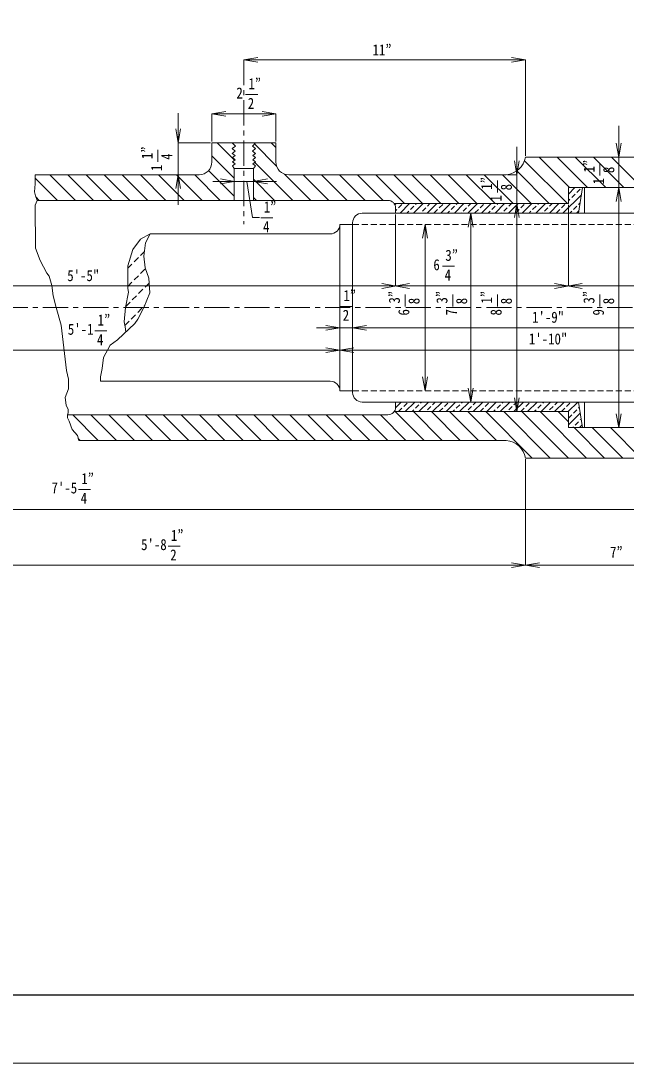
# Model space of a CAD drawing. Units: millimetres, scale not verified. Extents: x -4089 to 4089, y -2931 to 2931.
# Drawn here: x -528 to 673, y -2931 to -863 of the extents above; entities that cross this region are included whole.
import ezdxf
from ezdxf.enums import TextEntityAlignment as Align

# ---------------------------------------------------------------- set-up
doc = ezdxf.new("R2010")
doc.units = ezdxf.units.MM
doc.header["$LTSCALE"] = 10
doc.linetypes.add('CHAIN1', pattern=[8, 5, -1, 1, -1])
doc.linetypes.add('DASHED1', pattern=[1.8, 1.2, -0.6])
for name, color, linetype, lineweight in [('0-0_0', 3, 'Continuous', 18), ('0-1_芯', 4, 'CHAIN1', 18), ('0-2_寸法', 2, 'Continuous', 18), ('0-F', 3, 'Continuous', 25)]:
    doc.layers.add(name, color=color, linetype=linetype, lineweight=lineweight)
doc.styles.add('ＭＳ ゴシック', font='')
doc.styles.get('ＭＳ ゴシック').set_extended_font_data('MS Gothic')

msp = doc.modelspace()

# ---------------------------------------------------------------- linework, layer by layer
at = {"layer": '0-0_0'}
for p, q in [((-22.2, -1104.6), (-149.2, -1104.6)), ((-149.2, -1104.6), (-149.2, -1142.7)), ((-104.55, -1139.15), (-139.09, -1104.6)), ((-20.78, -1151.07), (-64.88, -1106.97)), ((-22.2, -1113.73), (-31.33, -1104.6)), ((-22.2, -1104.6), (-22.2, -1142.7)), ((-104.75, -1174.87), (-149.2, -1130.42)), ((790.6, -1133.18), (473.1, -1133.18)), ((560.46, -1193.5), (500.14, -1133.18)), ((596.39, -1193.5), (536.06, -1133.18)), ((632.31, -1193.5), (571.98, -1133.18)), ((668.23, -1193.5), (607.9, -1133.18)), ((704.15, -1193.5), (643.82, -1133.18)), ((-104.75, -1155.4), (-104.75, -1218.9)), ((-104.75, -1155.4), (-66.65, -1155.4)), ((-66.65, -1155.4), (-66.65, -1218.9)), ((11.13, -1218.9), (-64.3, -1143.48)), ((556.29, -1225.25), (471.22, -1140.17)), ((-174.6, -1168.1), (-499.96, -1168.1)), ((-455.85, -1218.9), (-499.96, -1174.78)), ((-419.92, -1218.9), (-470.72, -1168.1)), ((-384, -1218.9), (-434.8, -1168.1)), ((-348.08, -1218.9), (-398.88, -1168.1)), ((-312.16, -1218.9), (-362.96, -1168.1)), ((-276.24, -1218.9), (-327.04, -1168.1)), ((-240.32, -1218.9), (-291.12, -1168.1)), ((-204.4, -1218.9), (-255.2, -1168.1)), ((-168.48, -1218.9), (-219.28, -1168.1)), ((-132.56, -1218.9), (-183.36, -1168.1)), ((-104.75, -1210.79), (-155.78, -1159.76)), ((-24.79, -1218.9), (-66.65, -1177.05)), ((47.05, -1218.9), (-5.17, -1166.68)), ((435, -1168.1), (3.2, -1168.1)), ((82.97, -1218.9), (32.17, -1168.1)), ((118.89, -1218.9), (68.09, -1168.1)), ((154.81, -1218.9), (104.01, -1168.1)), ((190.73, -1218.9), (139.93, -1168.1)), ((233, -1225.25), (175.85, -1168.1)), ((268.93, -1225.25), (211.78, -1168.1)), ((304.85, -1225.25), (247.7, -1168.1)), ((340.77, -1225.25), (283.62, -1168.1)), ((376.69, -1225.25), (319.54, -1168.1)), ((412.61, -1225.25), (355.46, -1168.1)), ((448.53, -1225.25), (391.38, -1168.1)), ((484.45, -1225.25), (427.3, -1168.1)), ((520.37, -1225.25), (455.64, -1160.52)), ((558.31, -1193.5), (1091.71, -1193.5)), ((558.31, -1193.5), (558.31, -1225.25)), ((558.31, -1206.45), (571.26, -1193.5)), ((574.84, -1203.39), (581.58, -1196.66)), ((586.25, -1193.5), (578.22, -1244.28)), ((590.06, -1193.5), (590.06, -1244.28)), ((-491.77, -1218.9), (-498.57, -1212.1)), ((-496.25, -1218.9), (200.17, -1218.9)), ((-60.71, -1218.9), (-66.65, -1212.97)), ((547.43, -1244.28), (584.01, -1207.7)), ((558.31, -1219.92), (561.37, -1216.86)), ((564.74, -1213.49), (571.48, -1206.76)), ((212.55, -1225.25), (558.31, -1225.25)), ((213.92, -1227.56), (216.22, -1225.25)), ((215.41, -1234.14), (215.41, -1244.28)), ((215.41, -1239.53), (217.88, -1237.07)), ((221.25, -1233.7), (227.98, -1226.96)), ((224.14, -1244.28), (243.17, -1225.25)), ((237.61, -1244.28), (241.45, -1240.43)), ((244.82, -1237.07), (251.56, -1230.33)), ((251.08, -1244.28), (270.11, -1225.25)), ((254.92, -1226.96), (256.64, -1225.25)), ((268.39, -1240.43), (275.13, -1233.7)), ((278.02, -1244.28), (297.05, -1225.25)), ((278.5, -1230.33), (283.58, -1225.25)), ((291.97, -1243.8), (298.7, -1237.07)), ((302.07, -1233.7), (308.8, -1226.96)), ((304.96, -1244.28), (323.99, -1225.25)), ((318.43, -1244.28), (322.27, -1240.43)), ((325.64, -1237.07), (332.38, -1230.33)), ((331.9, -1244.28), (350.93, -1225.25)), ((335.75, -1226.96), (337.46, -1225.25)), ((349.22, -1240.43), (355.95, -1233.7)), ((358.84, -1244.28), (377.87, -1225.25)), ((359.32, -1230.33), (364.4, -1225.25)), ((372.79, -1243.8), (379.52, -1237.07)), ((382.89, -1233.7), (389.63, -1226.96)), ((385.79, -1244.28), (404.81, -1225.25)), ((399.26, -1244.28), (403.1, -1240.43)), ((406.46, -1237.07), (413.2, -1230.33)), ((412.73, -1244.28), (431.75, -1225.25)), ((416.57, -1226.96), (418.28, -1225.25)), ((430.04, -1240.43), (436.77, -1233.7)), ((439.67, -1244.28), (458.69, -1225.25)), ((440.14, -1230.33), (445.22, -1225.25)), ((453.61, -1243.8), (460.35, -1237.07)), ((463.71, -1233.7), (470.45, -1226.96)), ((466.61, -1244.28), (485.63, -1225.25)), ((480.08, -1244.28), (483.92, -1240.43)), ((487.29, -1237.07), (494.02, -1230.33)), ((493.55, -1244.28), (512.57, -1225.25)), ((497.39, -1226.96), (499.1, -1225.25)), ((510.86, -1240.43), (517.6, -1233.7)), ((520.49, -1244.28), (539.51, -1225.25)), ((520.96, -1230.33), (526.04, -1225.25)), ((534.43, -1243.8), (541.17, -1237.07)), ((544.54, -1233.7), (551.27, -1226.96)), ((560.9, -1244.28), (564.74, -1240.43)), ((568.11, -1237.07), (574.84, -1230.33)), ((574.37, -1244.28), (578.95, -1239.7)), ((578.21, -1226.96), (581.48, -1223.7)), ((1177.86, -1244.28), (149.16, -1244.28)), ((264.55, -1244.28), (265.03, -1243.8)), ((345.37, -1244.28), (345.85, -1243.8)), ((426.2, -1244.28), (426.67, -1243.8)), ((507.02, -1244.28), (507.49, -1243.8)), ((130.11, -1266.53), (104.71, -1266.53)), ((104.71, -1266.53), (104.71, -1596.73)), ((130.11, -1263.33), (130.11, -1599.93)), ((-271.97, -1285.58), (85.66, -1285.58)), ((-433.5, -1573.7), (-433.5, -1592.67)), ((-370.01, -1577.68), (85.66, -1577.68)), ((104.71, -1596.73), (130.11, -1596.73)), ((1177.86, -1618.98), (149.16, -1618.98)), ((215.37, -1630.21), (226.61, -1618.98)), ((215.41, -1629.11), (215.41, -1618.98)), ((221.25, -1637.81), (227.98, -1631.08)), ((231.35, -1627.71), (238.08, -1620.97)), ((234.53, -1638), (253.55, -1618.98)), ((254.92, -1631.08), (261.66, -1624.34)), ((261.47, -1638), (280.49, -1618.98)), ((265.03, -1620.97), (267.02, -1618.98)), ((278.5, -1634.44), (285.23, -1627.71)), ((288.41, -1638), (307.43, -1618.98)), ((288.6, -1624.34), (293.96, -1618.98)), ((302.07, -1637.81), (308.8, -1631.08)), ((312.17, -1627.71), (318.91, -1620.97)), ((315.35, -1638), (334.37, -1618.98)), ((335.75, -1631.08), (342.48, -1624.34)), ((342.29, -1638), (361.31, -1618.98)), ((345.85, -1620.97), (347.84, -1618.98)), ((359.32, -1634.44), (366.05, -1627.71)), ((369.23, -1638), (388.26, -1618.98)), ((369.42, -1624.34), (374.79, -1618.98)), ((382.89, -1637.81), (389.63, -1631.08)), ((392.99, -1627.71), (399.73, -1620.97)), ((396.17, -1638), (415.2, -1618.98)), ((416.57, -1631.08), (423.3, -1624.34)), ((423.11, -1638), (442.14, -1618.98)), ((426.67, -1620.97), (428.67, -1618.98)), ((440.14, -1634.44), (446.88, -1627.71)), ((450.05, -1638), (469.08, -1618.98)), ((450.24, -1624.34), (455.61, -1618.98)), ((463.71, -1637.81), (470.45, -1631.08)), ((473.82, -1627.71), (480.55, -1620.97)), ((476.99, -1638), (496.02, -1618.98)), ((497.39, -1631.08), (504.12, -1624.34)), ((503.93, -1638), (522.96, -1618.98)), ((507.49, -1620.97), (509.49, -1618.98)), ((520.96, -1634.44), (527.7, -1627.71)), ((530.88, -1638), (549.9, -1618.98)), ((531.07, -1624.34), (536.43, -1618.98)), ((544.54, -1637.81), (551.27, -1631.08)), ((554.64, -1627.71), (561.37, -1620.97)), ((557.82, -1638), (576.84, -1618.98)), ((578.21, -1631.08), (579.87, -1629.41)), ((586.25, -1669.75), (578.22, -1618.98)), ((590.06, -1669.75), (590.06, -1618.98)), ((-435.56, -1644.35), (200.17, -1644.35)), ((-374.73, -1695.15), (-425.53, -1644.35)), ((-338.81, -1695.15), (-389.61, -1644.35)), ((-302.88, -1695.15), (-353.68, -1644.35)), ((-266.96, -1695.15), (-317.76, -1644.35)), ((-231.04, -1695.15), (-281.84, -1644.35)), ((-195.12, -1695.15), (-245.92, -1644.35)), ((-159.2, -1695.15), (-210, -1644.35)), ((-123.28, -1695.15), (-174.08, -1644.35)), ((-87.36, -1695.15), (-138.16, -1644.35)), ((-51.44, -1695.15), (-102.24, -1644.35)), ((-15.52, -1695.15), (-66.32, -1644.35)), ((20.4, -1695.15), (-30.4, -1644.35)), ((56.33, -1695.15), (5.53, -1644.35)), ((92.25, -1695.15), (41.45, -1644.35)), ((128.17, -1695.15), (77.37, -1644.35)), ((164.09, -1695.15), (113.29, -1644.35)), ((200.01, -1695.15), (149.21, -1644.35)), ((235.93, -1695.15), (185.13, -1644.35)), ((212.55, -1638), (558.31, -1638)), ((271.85, -1695.15), (214.7, -1638)), ((248, -1638), (251.56, -1634.44)), ((307.77, -1695.15), (250.62, -1638)), ((274.94, -1638), (275.13, -1637.81)), ((343.69, -1695.15), (286.54, -1638)), ((379.62, -1695.15), (322.47, -1638)), ((328.82, -1638), (332.38, -1634.44)), ((355.76, -1638), (355.95, -1637.81)), ((415.54, -1695.15), (358.39, -1638)), ((486.38, -1730.08), (394.31, -1638)), ((409.64, -1638), (413.2, -1634.44)), ((522.3, -1730.08), (430.23, -1638)), ((436.58, -1638), (436.77, -1637.81)), ((558.22, -1730.08), (466.15, -1638)), ((490.46, -1638), (494.02, -1634.44)), ((594.15, -1730.08), (502.07, -1638)), ((517.41, -1638), (517.6, -1637.81)), ((558.31, -1658.32), (537.99, -1638)), ((558.31, -1669.75), (558.31, -1638)), ((558.31, -1664.45), (581.71, -1641.05)), ((558.31, -1650.97), (564.74, -1644.55)), ((568.11, -1641.18), (574.84, -1634.44)), ((581.58, -1654.65), (583.55, -1652.68)), ((558.31, -1669.75), (1091.71, -1669.75)), ((566.48, -1669.75), (568.11, -1668.12)), ((630.07, -1730.08), (569.74, -1669.75)), ((571.48, -1664.75), (578.21, -1658.02)), ((579.95, -1669.75), (585.39, -1664.31)), ((665.99, -1730.08), (605.66, -1669.75)), ((701.91, -1730.08), (641.58, -1669.75)), ((-410.65, -1695.15), (-414.31, -1691.49)), ((435, -1695.15), (-413.43, -1695.15)), ((790.6, -1730.08), (473.1, -1730.08))]:
    msp.add_line(p, q, dxfattribs=at)
at = {"layer": '0-0_0', "color": 1, "linetype": 'DASHED1'}
for p, q in [((130.11, -1266.53), (1196.91, -1266.53)), ((130.11, -1596.73), (1196.91, -1596.73))]:
    msp.add_line(p, q, dxfattribs=at)
at = {"layer": '0-0_0', "linetype": 'DASHED1'}
for p, q in [((-316.31, -1353.67), (-283.16, -1320.53)), ((-316.31, -1389.6), (-281.16, -1354.44)), ((-320.1, -1429.3), (-273.68, -1382.88)), ((-321.89, -1467.02), (-282.38, -1427.51))]:
    msp.add_line(p, q, dxfattribs=at)
at = {"layer": '0-0_0'}
for points in [[(-104.75, -1155.4), (-108.55, -1150.63), (-103.32, -1146.45), (-108.55, -1142.33), (-103.34, -1138.18), (-108.66, -1133.93), (-103.1, -1129.89), (-108.75, -1125.79), (-102.93, -1121), (-108.92, -1116.05), (-102.7, -1111.12), (-108.7, -1104.6)], [(-66.65, -1155.4), (-62.84, -1150.63), (-68.07, -1146.45), (-62.84, -1142.33), (-68.05, -1138.18), (-62.73, -1133.93), (-68.29, -1129.89), (-62.64, -1125.79), (-68.46, -1121), (-62.48, -1116.05), (-68.7, -1111.12), (-62.69, -1104.6)], [(-499.96, -1168.1), (-499.96, -1186.24), (-501, -1201.66), (-499.27, -1210.04), (-496.25, -1218.9), (-500.03, -1228.73), (-499.27, -1313.69), (-490.24, -1337.97), (-476.86, -1363.65), (-472.23, -1369.45), (-467.21, -1387.97), (-464.38, -1408.24), (-458.21, -1431.63), (-448.66, -1466.51)], [(-271.97, -1285.58), (-281.08, -1303.17), (-284.25, -1329.62), (-281.81, -1352.65), (-274.23, -1373.36), (-272.53, -1402.47), (-284, -1431.63), (-295.91, -1454.54), (-302.25, -1463.2), (-336.26, -1495.56), (-351.06, -1506.25), (-364.56, -1530.6), (-366.83, -1552.77), (-370.06, -1569.07), (-370.01, -1577.68)], [(-271.97, -1285.58), (-291.02, -1295.67), (-306.36, -1316.29), (-316.31, -1348.74), (-316.31, -1393.62), (-314.62, -1400.94), (-320.55, -1431.63), (-323.45, -1460.03), (-321.33, -1469.56), (-319.92, -1480.01)], [(-448.66, -1466.51), (-437.48, -1556.7), (-433.5, -1573.7)], [(-433.5, -1592.67), (-440.31, -1610.21), (-438.4, -1625.03), (-434.14, -1633.76), (-434.14, -1640.15), (-435.56, -1644.35), (-436.07, -1650.15), (-432.26, -1656.75), (-426.73, -1673.31), (-415.71, -1685.63), (-413.43, -1695.15)]]:
    msp.add_lwpolyline(points, dxfattribs=at)
for centre, radius, start, end in [((431.12, -1125.62), 42.66, 275.228, 349.79289), ((-174.6, -1142.7), 25.4, 270, 360), ((3.2, -1142.7), 25.4, 180, 270), ((200.17, -1234.14), 15.24, 0, 90), ((149.16, -1263.33), 19.05, 90, 180), ((85.66, -1266.53), 19.05, 270, 0), ((85.66, -1596.73), 19.05, 0, 90), ((149.16, -1599.93), 19.05, 180, 270), ((200.17, -1629.11), 15.24, 270, 0), ((431.12, -1737.64), 42.66, 10.20711, 84.772)]:
    msp.add_arc(centre, radius, start, end, dxfattribs=at)
at = {"layer": '0-1_芯'}
for p, q in [((-85.7, -940.12), (-85.7, -1265.89)), ((-3524.61, -1431.63), (2987.98, -1431.63))]:
    msp.add_line(p, q, dxfattribs=at)
at = {"layer": '0-2_寸法'}
for p, q in [((-85.7, -940.12), (-58.12, -935.26)), ((-85.7, -940.12), (473.1, -940.12)), ((-85.7, -940.12), (-58.12, -944.98)), ((473.1, -940.12), (445.53, -935.26)), ((473.1, -940.12), (445.53, -944.98)), ((473.1, -1130.64), (473.1, -940.12)), ((-58.33, -1008.89), (-82.44, -1008.89)), ((-216.21, -1227.63), (-216.21, -1045.65)), ((-149.2, -1047.19), (-121.62, -1042.33)), ((-149.2, -1102.06), (-149.2, -1047.19)), ((-149.2, -1047.19), (-22.2, -1047.19)), ((-149.2, -1047.19), (-121.62, -1052.05)), ((-22.2, -1047.19), (-49.77, -1042.33)), ((-22.2, -1047.19), (-49.77, -1052.05)), ((-22.2, -1102.06), (-22.2, -1047.19)), ((658.02, -1071.08), (658.02, -1669.75)), ((-216.21, -1104.6), (-221.07, -1077.03)), ((-216.21, -1104.6), (-211.35, -1077.03)), ((-151.74, -1104.6), (-216.21, -1104.6)), ((455.97, -1638), (455.97, -1112.54)), ((658.02, -1133.18), (653.16, -1105.6)), ((658.02, -1133.18), (662.88, -1105.6)), ((-256.47, -1118.67), (-256.47, -1142.78)), ((455.97, -1168.1), (451.1, -1140.53)), ((455.97, -1168.1), (460.83, -1140.53)), ((620.72, -1145.16), (620.72, -1169.27)), ((-216.21, -1168.1), (-221.07, -1195.68)), ((-216.21, -1168.1), (-211.35, -1195.68)), ((-104.75, -1181.17), (-132.32, -1176.31)), ((-66.65, -1181.17), (-39.07, -1176.31)), ((437.54, -1168.1), (455.97, -1168.1)), ((-147.45, -1181.17), (-20.95, -1181.17)), ((-104.75, -1181.17), (-132.32, -1186.04)), ((-66.65, -1181.17), (-39.07, -1186.04)), ((417.35, -1179.34), (417.35, -1203.45)), ((658.02, -1193.5), (653.16, -1221.08)), ((658.02, -1193.5), (662.88, -1221.08)), ((455.97, -1225.25), (451.1, -1252.83)), ((455.97, -1225.25), (460.83, -1252.83)), ((558.31, -1227.79), (558.31, -1388.74)), ((-28.02, -1253.57), (-52.13, -1253.57)), ((215.41, -1246.82), (215.41, -1388.74)), ((364.47, -1244.28), (359.61, -1271.85)), ((364.47, -1244.28), (369.33, -1271.85)), ((273.71, -1266.53), (268.84, -1294.1)), ((273.71, -1266.53), (278.57, -1294.1)), ((332.34, -1349.34), (308.23, -1349.34)), ((242.99, -1383.88), (187.84, -1393.61)), ((242.99, -1393.61), (187.84, -1383.88)), ((585.89, -1383.88), (530.74, -1393.61)), ((585.89, -1393.61), (530.74, -1383.88)), ((-2241.96, -1388.74), (1038.29, -1388.74)), ((234.27, -1405.35), (234.27, -1429.46)), ((328.63, -1405.35), (328.63, -1429.46)), ((417.35, -1405.35), (417.35, -1429.46)), ((620.36, -1405.35), (620.36, -1429.46)), ((130.07, -1429.3), (105.96, -1429.3)), ((104.71, -1471.79), (77.14, -1466.93)), ((130.11, -1471.79), (157.69, -1466.93)), ((-357.59, -1477.64), (-381.7, -1477.64)), ((58.08, -1471.79), (1268.94, -1471.79)), ((104.71, -1471.79), (77.14, -1476.65)), ((130.11, -1471.79), (157.69, -1476.65)), ((-3185.92, -1516.1), (1681.12, -1516.1)), ((132.29, -1511.24), (77.14, -1520.97)), ((132.29, -1520.97), (77.14, -1511.24)), ((273.71, -1596.73), (278.57, -1569.15)), ((364.47, -1618.98), (369.33, -1591.4)), ((455.97, -1638), (451.1, -1610.43)), ((455.97, -1638), (460.83, -1610.43)), ((658.02, -1669.75), (653.16, -1642.18)), ((658.02, -1669.75), (662.88, -1642.18)), ((473.1, -1732.62), (473.1, -1942.76)), ((-389.98, -1792.37), (-414.09, -1792.37)), ((866.8, -1832.45), (-1657.76, -1832.45)), ((-212.21, -1904.83), (-236.32, -1904.83)), ((-2038.76, -1942.76), (932.96, -1942.76)), ((445.53, -1947.62), (500.68, -1937.89)), ((445.53, -1937.89), (500.68, -1947.62))]:
    msp.add_line(p, q, dxfattribs=at)
for points in [[(-54.53, -1253.1), (-68.89, -1253.1), (-80.14, -1181.17)], [(364.47, -1244.28), (364.47, -1618.98), (359.61, -1591.4)], [(273.71, -1266.53), (273.71, -1596.73), (268.84, -1569.15)]]:
    msp.add_lwpolyline(points, dxfattribs=at)
at = {"layer": '0-F'}
msp.add_line((-3953.39, -2795.41), (3953.39, -2795.41), dxfattribs=at)
at = {"layer": '0-F', "lineweight": 18}
msp.add_lwpolyline([(-4088.63, 2930.65), (-4088.63, -2930.65), (4088.7, -2930.65)], dxfattribs=at)

# ---------------------------------------------------------------- texts
at = {"layer": '0-2_寸法', "style": 'ＭＳ ゴシック', "width": 0.85}
for s, p in [('11”', (169.58, -938.01)), ('1”', (-76.68, -1005.05)), ('2', (-100.65, -1023.43)), ('2', (-78.03, -1044.06)), ('1”', (-46.36, -1249.73)), ('4', (-47.72, -1288.74)), ('3”', (314, -1345.5)), ('6', (290.33, -1364.22)), ('5\'-5"', (-436.27, -1385.69)), ('4', (312.65, -1384.51)), ('1”', (111.72, -1425.46)), ('1”', (-375.94, -1473.8)), ('2', (110.37, -1464.47)), ('1\'-9"', (486.1, -1468.26)), ("5'-1", (-435.12, -1492.17)), ('4', (-377.29, -1512.81)), ('1\'-10"', (479.85, -1511.34)), ("7'-5", (-467.51, -1806.9)), ('1”', (-408.33, -1788.53)), ('4', (-409.68, -1827.54)), ('1”', (-230.56, -1900.99)), ("5'-8", (-289.74, -1919.36)), ('2', (-231.91, -1940)), ('7”', (640.94, -1934.48))]:
    msp.add_text(s, height=21.99, dxfattribs=at).set_placement(p, align=Align.BOTTOM_LEFT)
for s, p in [('1”', (-260.31, -1137.02)), ('4', (-221.3, -1138.37)), ('1', (-241.59, -1160.68)), ('1”', (616.88, -1163.5)), ('8', (655.89, -1164.86)), ('1”', (413.51, -1197.69)), ('1', (635.6, -1187.17)), ('8', (452.52, -1199.04)), ('1', (432.23, -1221.36)), ('3”', (230.43, -1423.69)), ('3”', (324.79, -1423.69)), ('1”', (413.51, -1423.69)), ('3”', (616.52, -1423.69)), ('8', (269.44, -1425.05)), ('8', (363.81, -1425.05)), ('8', (452.52, -1425.05)), ('8', (655.53, -1425.05)), ('6', (249.15, -1447.36)), ('7', (343.51, -1447.36)), ('8', (432.23, -1447.36)), ('9', (635.24, -1447.36))]:
    msp.add_text(s, height=21.99, rotation=90, dxfattribs=at).set_placement(p, align=Align.BOTTOM_LEFT)

doc.saveas('drawing.dxf')
